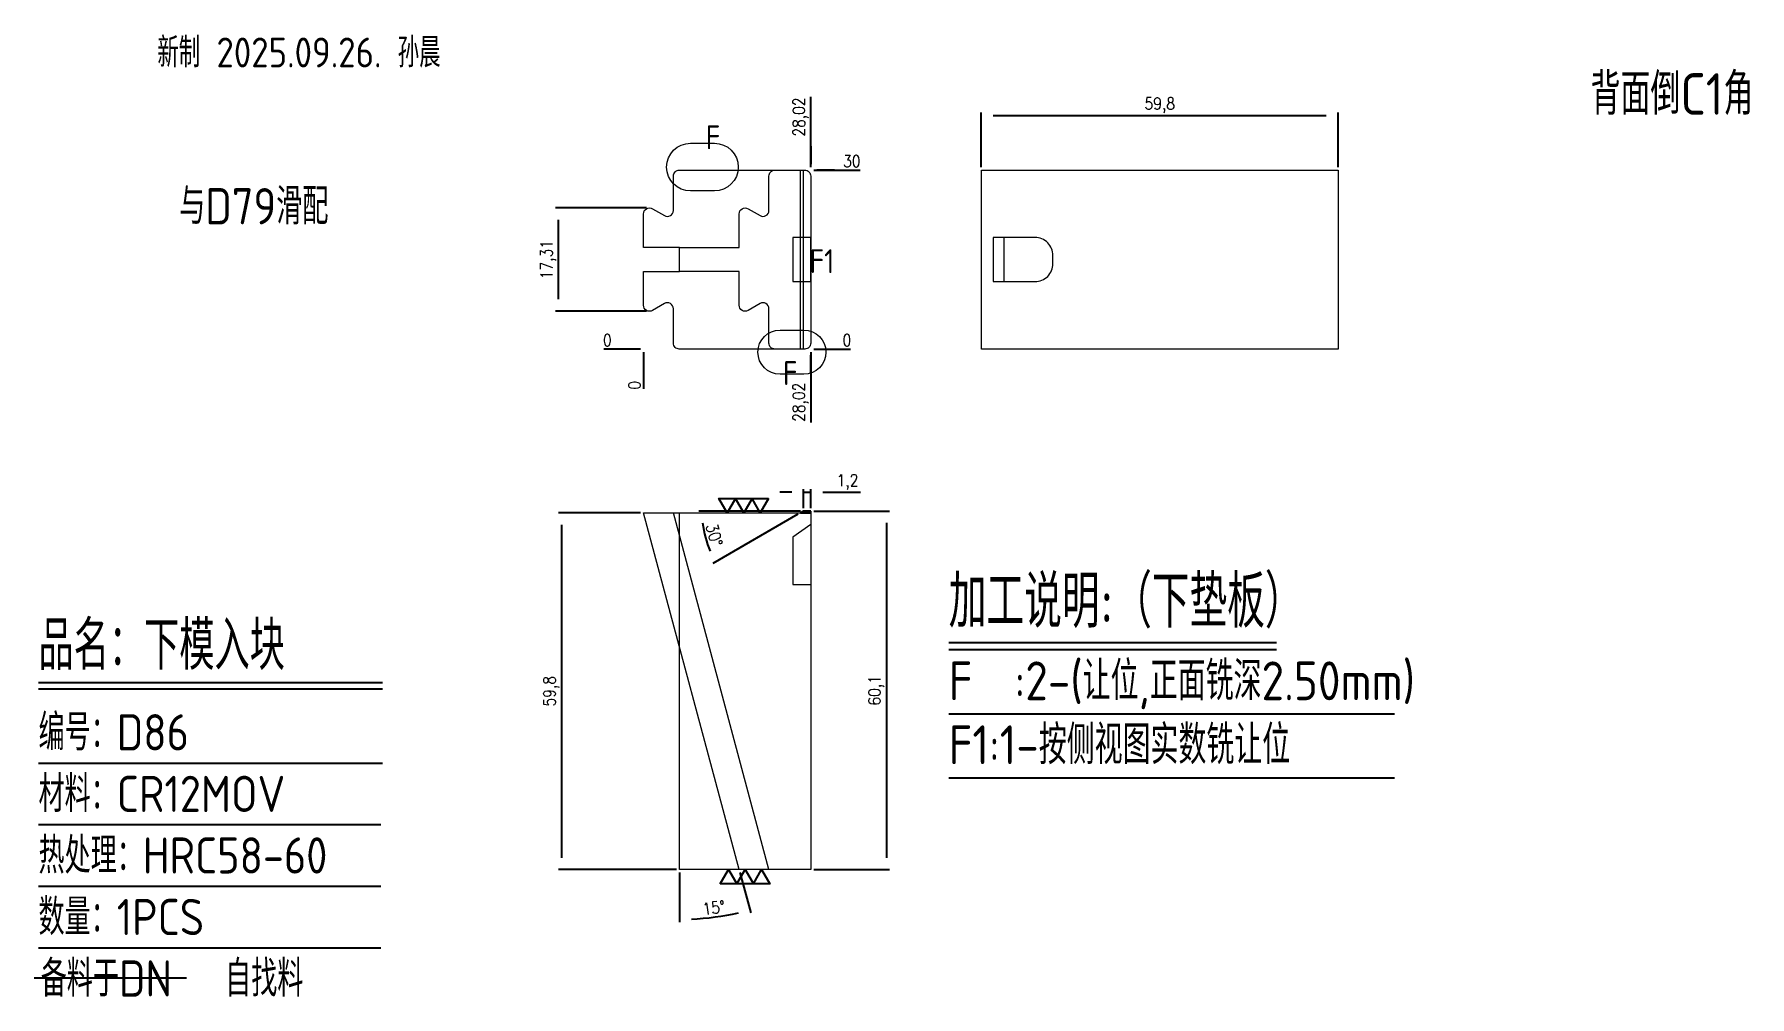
# Model space of a CAD drawing. Header units: millimetres. Extents: x 112876 to 113164, y -3034 to -2873.
import ezdxf
from ezdxf.enums import TextEntityAlignment as Align

# ---------------------------------------------------------------- set-up
doc = ezdxf.new("R2010")
doc.units = ezdxf.units.MM
doc.linetypes.add('HIDDEN', pattern=[0])
for name, color, linetype in [('DIM', 4, 'Continuous'), ('LB', 7, 'Continuous'), ('LB_P', 2, 'Continuous'), ('TEXT', 4, 'Continuous')]:
    doc.layers.add(name, color=color, linetype=linetype)
doc.styles.add('gbenor', font='gbenor.shx', dxfattribs={"bigfont": 'gbcbig.shx'})
doc.styles.get("Standard").update_dxf_attribs({"font": 'txt.shx', "width": 0.85, "bigfont": 'ctxt.shx'})
doc.dimstyles.new('T-2-WX', dxfattribs={"dimtxt": 2, "dimasz": 2, "dimexe": 0.5, "dimexo": 0.5, "dimgap": 0.5, "dimtad": 1, "dimtxsty": 'Standard', "dimblk": 'OPEN30', "dimcen": 0, "dimazin": 3, "dimtfac": 1, "dimtmove": 0, "dimatfit": 3, "dimldrblk": 'OPEN30', "dimlwd": -1, "dimlwe": -1})

# ---------------------------------------------------------------- blocks, each defined once
blk = doc.blocks.new('*D7579')
at = {"layer": 'Defpoints', "color": 0}
for p in [(112978.29, -2925.83), (113006.32, -2925.83), (113011.32, -2925.83)]:
    blk.add_point(p, dxfattribs=at)
at = {"layer": 'DIM', "color": 0, "linetype": 'Continuous'}
blk.add_line((113006.82, -2925.83), (113012.95, -2925.83), dxfattribs=at)
at = {"layer": 'DIM', "color": 0, "insert": (113012.38, -2924.33), "char_height": 2, "attachment_point": 5}
blk.add_mtext('0', dxfattribs=at)
blk = doc.blocks.new('_Open30')
blk = doc.blocks.new('*D7580')
at = {"layer": 'Defpoints', "color": 0}
for p in [(113006.32, -2895.83), (113011.32, -2895.83), (112978.29, -2925.83)]:
    blk.add_point(p, dxfattribs=at)
at = {"layer": 'DIM', "color": 0, "linetype": 'Continuous'}
for p, q in [((113006.82, -2895.83), (113010.32, -2895.83)), ((113010.32, -2895.83), (113007.32, -2895.83)), ((113007.32, -2895.83), (113014.57, -2895.83))]:
    blk.add_line(p, q, dxfattribs=at)
at = {"layer": 'DIM', "color": 0, "insert": (113013.19, -2894.33), "char_height": 2, "attachment_point": 5}
blk.add_mtext('30', dxfattribs=at)
blk = doc.blocks.new('*D7581')
at = {"layer": 'Defpoints', "color": 0}
for p in [(112973.29, -2925.83), (112978.29, -2925.83), (112978.29, -2925.83)]:
    blk.add_point(p, dxfattribs=at)
at = {"layer": 'DIM', "color": 0, "linetype": 'Continuous'}
blk.add_line((112977.79, -2925.83), (112971.66, -2925.83), dxfattribs=at)
at = {"layer": 'DIM', "color": 0, "insert": (112972.23, -2924.33), "char_height": 2, "attachment_point": 5}
blk.add_mtext('0', dxfattribs=at)
blk = doc.blocks.new('*D7582')
at = {"layer": 'Defpoints', "color": 0}
for p in [(112978.29, -2925.83), (113006.32, -2925.83), (113006.32, -2930.83)]:
    blk.add_point(p, dxfattribs=at)
at = {"layer": 'DIM', "color": 0, "linetype": 'Continuous'}
for p, q in [((113006.32, -2926.33), (113006.32, -2929.83)), ((113006.32, -2929.83), (113006.32, -2926.83)), ((113006.32, -2926.83), (113006.32, -2938.13))]:
    blk.add_line(p, q, dxfattribs=at)
at = {"layer": 'DIM', "color": 0, "insert": (113004.63, -2934.73), "char_height": 2, "attachment_point": 5, "rotation": 90}
blk.add_mtext('28,02', dxfattribs=at)
blk = doc.blocks.new('*D7583')
at = {"layer": 'Defpoints', "color": 0}
for p in [(112978.29, -2925.83), (112978.29, -2925.83), (112978.29, -2930.83)]:
    blk.add_point(p, dxfattribs=at)
at = {"layer": 'DIM', "color": 0, "linetype": 'Continuous'}
blk.add_line((112978.29, -2926.33), (112978.29, -2932.46), dxfattribs=at)
at = {"layer": 'DIM', "color": 0, "insert": (112976.79, -2931.89), "char_height": 2, "attachment_point": 5, "rotation": 90}
blk.add_mtext('0', dxfattribs=at)
blk = doc.blocks.new('*D7584')
at = {"layer": 'Defpoints', "color": 0}
for p in [(113006.32, -2890.83), (113006.32, -2895.83), (112978.29, -2925.83)]:
    blk.add_point(p, dxfattribs=at)
at = {"layer": 'DIM', "color": 0, "linetype": 'Continuous'}
for p, q in [((113006.32, -2894.83), (113006.32, -2883.53)), ((113006.32, -2895.33), (113006.32, -2891.83)), ((113006.32, -2891.83), (113006.32, -2894.83))]:
    blk.add_line(p, q, dxfattribs=at)
at = {"layer": 'DIM', "color": 0, "insert": (113004.63, -2886.93), "char_height": 2, "attachment_point": 5, "rotation": 90}
blk.add_mtext('28,02', dxfattribs=at)
blk = doc.blocks.new('*D7585')
at = {"layer": 'Defpoints', "color": 0}
for p in [(112978.29, -2953.26), (112964.54, -3013.06), (112984.32, -3013.06)]:
    blk.add_point(p, dxfattribs=at)
at = {"layer": 'DIM', "color": 0, "linetype": 'Continuous'}
for p, q in [((112977.79, -2953.26), (112964.04, -2953.26)), ((112964.54, -2955.26), (112964.54, -3011.06)), ((112983.82, -3013.06), (112964.04, -3013.06))]:
    blk.add_line(p, q, dxfattribs=at)
at = {"layer": 'DIM', "color": 0, "insert": (112962.85, -2983.16), "char_height": 2, "attachment_point": 5, "rotation": 90}
blk.add_mtext('59,8', dxfattribs=at)
blk = doc.blocks.new('*D7586')
at = {"layer": 'Defpoints', "color": 0}
for p in [(112978.29, -2953.26), (112984.32, -2953.26), (112984.32, -3013.06), (112994.32, -3013.06), (112988.3, -3021.21)]:
    blk.add_point(p, dxfattribs=at)
at = {"layer": 'DIM', "color": 0, "linetype": 'Continuous'}
for p, q in [((112984.32, -3013.56), (112984.32, -3021.88)), ((112994.45, -3013.54), (112996.26, -3020.31))]:
    blk.add_line(p, q, dxfattribs=at)
blk.add_arc((112984.32, -2975.75), 45.63, 272.5115, 282.4885, dxfattribs=at)
at = {"layer": 'DIM', "color": 0, "insert": (112990.07, -3019.46), "char_height": 2, "attachment_point": 5, "rotation": 7.5}
blk.add_mtext('15%%d', dxfattribs=at)
blk = doc.blocks.new('*D7587')
at = {"layer": 'Defpoints', "color": 0}
for p in [(112964.03, -2902.17), (112979.29, -2902.17), (112979.29, -2919.48)]:
    blk.add_point(p, dxfattribs=at)
at = {"layer": 'DIM', "color": 0, "linetype": 'Continuous'}
for p, q in [((112978.79, -2902.17), (112963.53, -2902.17)), ((112964.03, -2917.48), (112964.03, -2904.17)), ((112978.79, -2919.48), (112963.53, -2919.48))]:
    blk.add_line(p, q, dxfattribs=at)
at = {"layer": 'DIM', "color": 0, "insert": (112962.34, -2910.83), "char_height": 2, "attachment_point": 5, "rotation": 90}
blk.add_mtext('17,31', dxfattribs=at)
blk = doc.blocks.new('*D7588')
at = {"layer": 'Defpoints', "color": 0}
for p in [(113094.7, -2886.66), (113034.9, -2895.83), (113094.7, -2895.83)]:
    blk.add_point(p, dxfattribs=at)
at = {"layer": 'DIM', "color": 0, "linetype": 'Continuous'}
for p, q in [((113034.9, -2895.33), (113034.9, -2886.16)), ((113036.9, -2886.66), (113092.7, -2886.66)), ((113094.7, -2895.33), (113094.7, -2886.16))]:
    blk.add_line(p, q, dxfattribs=at)
at = {"layer": 'DIM', "color": 0, "insert": (113064.8, -2884.97), "char_height": 2, "attachment_point": 5}
blk.add_mtext('59,8', dxfattribs=at)
blk = doc.blocks.new('*D7589')
at = {"layer": 'Defpoints', "color": 0}
for p in [(113006.32, -2952.96), (113006.32, -3013.06), (113018.99, -3013.06)]:
    blk.add_point(p, dxfattribs=at)
at = {"layer": 'DIM', "color": 0}
for p, q in [((113006.82, -2952.96), (113019.49, -2952.96)), ((113018.99, -2954.96), (113018.99, -3011.06)), ((113006.82, -3013.06), (113019.49, -3013.06))]:
    blk.add_line(p, q, dxfattribs=at)
at = {"layer": 'DIM', "color": 0, "insert": (113017.3, -2983.01), "char_height": 2, "attachment_point": 5, "rotation": 90}
blk.add_mtext('60,1', dxfattribs=at)
blk = doc.blocks.new('*D7590')
at = {"layer": 'Defpoints', "color": 0}
for p in [(113004.6, -2953.26), (113005.12, -2952.96), (113005.12, -2952.96), (113006.32, -2952.96), (112988.33, -2955.92)]:
    blk.add_point(p, dxfattribs=at)
at = {"layer": 'DIM', "color": 0}
for p, q in [((113004.62, -2952.96), (112987.57, -2952.96)), ((113004.16, -2953.51), (112989.92, -2961.73))]:
    blk.add_line(p, q, dxfattribs=at)
blk.add_arc((113005.12, -2952.96), 17.04, 186.7273, 203.2727, dxfattribs=at)
at = {"layer": 'DIM', "color": 0, "insert": (112990.15, -2956.97), "char_height": 2, "attachment_point": 5, "rotation": 285}
blk.add_mtext('30%%d', dxfattribs=at)
blk = doc.blocks.new('*D7591')
at = {"layer": 'Defpoints', "color": 0}
for p in [(113006.32, -2949.81), (113005.12, -2952.96), (113006.32, -2952.96)]:
    blk.add_point(p, dxfattribs=at)
at = {"layer": 'DIM', "color": 0}
for p, q in [((113003.12, -2949.81), (113001.12, -2949.81)), ((113005.12, -2952.46), (113005.12, -2949.31)), ((113005.12, -2949.81), (113006.32, -2949.81)), ((113006.32, -2952.46), (113006.32, -2949.31)), ((113008.32, -2949.81), (113014.64, -2949.81))]:
    blk.add_line(p, q, dxfattribs=at)
at = {"layer": 'DIM', "color": 0, "insert": (113012.48, -2948.12), "char_height": 2, "attachment_point": 5}
blk.add_mtext('1,2', dxfattribs=at)

msp = doc.modelspace()

# ---------------------------------------------------------------- linework, layer by layer
at = {"layer": 'DIM', "color": 4, "linetype": 'Continuous', "lineweight": 25}
for p, q in [((112876.92, -2981.705), (112934.536, -2981.705)), ((112876.92, -2982.767), (112934.536, -2982.767)), ((112876.92, -2995.206), (112934.536, -2995.206)), ((112876.92, -3005.521), (112934.286, -3005.521)), ((112876.92, -3015.836), (112934.286, -3015.836)), ((112876.92, -3026.151), (112934.286, -3026.151))]:
    msp.add_line(p, q, dxfattribs=at)
at = {"layer": 'LB'}
msp.add_line((112901.708, -3031.26), (112876.215, -3031.26), dxfattribs=at)
at = {"layer": 'LB_P', "lineweight": 15}
for p, q in [((113004.597, -2925.826), (113004.597, -2895.826)), ((113005.116, -2925.826), (113005.116, -2895.826))]:
    msp.add_line(p, q, dxfattribs=at)
at = {"layer": 'LB_P', "color": 3, "linetype": 'Continuous'}
for p, q in [((113029.44, -2975.015), (113084.352, -2975.015)), ((113029.44, -2976.152), (113084.352, -2976.152)), ((113029.44, -2986.942), (113104.14, -2986.942)), ((113029.44, -2997.653), (113104.14, -2997.653))]:
    msp.add_line(p, q, dxfattribs=at)
at = {"layer": 'LB_P', "color": 94, "linetype": 'Continuous', "lineweight": 15}
for points in [[(112990.166, -2891.326, -1), (112990.166, -2899.326), (112986.166, -2899.326, -1), (112986.166, -2891.326)], [(113005.166, -2922.626, -1), (113005.166, -2930.026), (113001.166, -2930.026, -1), (113001.166, -2922.626)]]:
    msp.add_lwpolyline(points, format="xyb", close=True, dxfattribs=at)
at = {"layer": 'LB_P', "lineweight": 15}
msp.add_lwpolyline([(112981.793, -2903.46, 0.5773503), (112983.293, -2902.594), (112983.293, -2896.826, -0.4142136), (112984.293, -2895.826), (113005.316, -2895.826, -0.4142136), (113006.316, -2896.826), (113006.316, -2924.826, -0.4142136), (113005.316, -2925.826), (112984.293, -2925.826, -0.4142136), (112983.293, -2924.826), (112983.293, -2919.058, 0.5773503), (112981.793, -2918.192), (112979.793, -2919.347, -0.5773503), (112978.293, -2918.481), (112978.293, -2912.826), (112984.319, -2912.826), (112984.319, -2908.826), (112978.293, -2908.826), (112978.293, -2903.171, -0.5773503), (112979.793, -2902.305)], format="xyb", close=True, dxfattribs=at)
at = {"layer": 'LB_P', "linetype": 'HIDDEN', "lineweight": 15}
msp.add_lwpolyline([(113000.316, -2925.826, -0.4142136), (112999.316, -2924.826), (112999.316, -2919.058, 0.5773503), (112997.816, -2918.192), (112995.816, -2919.347, -0.5773503), (112994.316, -2918.481), (112994.316, -2912.826), (112984.319, -2912.826), (112984.319, -2908.826), (112994.316, -2908.826), (112994.316, -2903.171, -0.5773503), (112995.816, -2902.305), (112997.816, -2903.46, 0.5773503), (112999.316, -2902.594), (112999.316, -2896.826, -0.4142136), (113000.316, -2895.826)], format="xyb", dxfattribs=at)
at = {"layer": 'LB_P', "linetype": 'Continuous', "lineweight": 15}
msp.add_lwpolyline([(113034.903, -2895.826), (113094.703, -2895.826), (113094.703, -2925.826), (113034.903, -2925.826)], close=True, dxfattribs=at)
at = {"layer": 'LB_P', "linetype": 'HIDDEN', "lineweight": 15}
msp.add_lwpolyline([(113003.315, -2907.13), (113003.315, -2914.516), (113006.316, -2914.516), (113006.316, -2907.13)], close=True, dxfattribs=at)
at = {"layer": 'LB_P', "linetype": 'Continuous', "lineweight": 15}
msp.add_lwpolyline([(113036.857, -2914.516), (113043.903, -2914.516, 0.4142136), (113046.903, -2911.516), (113046.903, -2910.13, 0.4142136), (113043.903, -2907.13), (113036.857, -2907.13)], format="xyb", close=True, dxfattribs=at)
for points in [[(113038.749, -2914.516), (113038.749, -2907.13)], [(112994.316, -3013.06), (112978.293, -2953.26), (113006.316, -2953.26), (113006.316, -3013.06), (112984.319, -3013.06), (112984.319, -2953.26)]]:
    msp.add_lwpolyline(points, dxfattribs=at)
at = {"layer": 'LB_P', "lineweight": 15}
msp.add_lwpolyline([(112999.316, -3013.06), (112983.293, -2953.26)], dxfattribs=at)
at = {"layer": 'LB_P'}
msp.add_lwpolyline([(113006.316, -2952.96), (113005.116, -2952.96), (113004.597, -2953.26), (113006.316, -2953.26)], close=True, dxfattribs=at)
at = {"layer": 'LB_P', "linetype": 'HIDDEN', "lineweight": 15}
msp.add_lwpolyline([(113006.316, -2955.215), (113003.315, -2957.316), (113003.315, -2965.26), (113006.316, -2965.26)], dxfattribs=at)
at = {"layer": 'TEXT', "color": 4, "linetype": 'Continuous'}
for points in [[(112999.249, -2950.86), (112997.863, -2953.26), (112996.477, -2950.86), (112995.092, -2953.26), (112993.706, -2950.86), (112992.321, -2953.26), (112990.935, -2950.86), (112999.249, -2950.86)], [(112991.161, -3015.46), (112992.547, -3013.06), (112993.932, -3015.46), (112995.318, -3013.06), (112996.703, -3015.46), (112998.089, -3013.06), (112999.475, -3015.46), (112991.161, -3015.46)]]:
    msp.add_lwpolyline(points, close=True, dxfattribs=at)

# ---------------------------------------------------------------- texts
at = {"layer": 'DIM', "color": 3, "linetype": 'Continuous', "lineweight": 25, "style": 'gbenor'}
for s, height, p in [('品名：下模入块', 8.1915, (112876.92, -2979.581)), ('编号：D86', 6.0678, (112876.92, -2993.082)), ('材料：CR12MOV', 6.0678, (112876.92, -3003.397)), ('热处理：HRC58-60', 6.06778, (112876.92, -3013.713)), ('数量：1PCS', 6.0678, (112876.92, -3024.028)), ('备料于DN', 6.0678, (112877.289, -3034.343)), ('自找料', 6.0678, (112908.196, -3034.343))]:
    msp.add_text(s, height=height, dxfattribs=at).set_placement(p)
at = {"layer": 'LB_P', "color": 6, "style": 'gbenor'}
msp.add_text('新制 2025.09.26. 孙晨', height=5, dxfattribs=at).set_placement((112920.564, -2875.855), align=Align.MIDDLE)
at = {"layer": 'LB_P', "color": 4, "linetype": 'Continuous', "style": 'gbenor'}
for s, p in [('F', (112989.954, -2890.332)), ('F1', (113008.193, -2911.096)), ('F', (113002.887, -2929.852))]:
    msp.add_text(s, height=4, dxfattribs=at).set_placement(p, align=Align.MIDDLE_CENTER)
for s, height, p in [('加工说明:（下垫板）', 8.775, (113029.44, -2972.512)), ('F  :2-(让位,正面铣深2.50mm)', 6.5, (113029.44, -2984.667)), ('F1:1-按侧视图实数铣让位', 6.5, (113029.44, -2995.378))]:
    msp.add_text(s, height=height, dxfattribs=at).set_placement(p)
at = {"layer": 'TEXT', "color": 4, "lineweight": 18, "style": 'gbenor'}
msp.add_text('背面倒C1角', height=6.9635, dxfattribs=at).set_placement((113136.991, -2886.554))
at = {"layer": 'TEXT', "color": 4, "style": 'gbenor'}
msp.add_text('与D79滑配', height=6.075, dxfattribs=at).set_placement((112900.482, -2904.918))

# ---------------------------------------------------------------- dimensions: what is measured, and where the dimension line sits
at = {"layer": 'DIM', "color": 4, "linetype": 'Continuous'}
for feature_location, offset, dtype, origin, picture, middle in [((113006.316, -2895.826), (0, 5), 1, (112978.293, -2925.826), '*D7584', (113004.626, -2886.926)), ((113006.316, -2895.826), (5, 0), 0, (112978.293, -2925.826), '*D7580', (113013.193, -2894.326)), ((112978.293054949, -2925.826064096), (-5, 0), 0, (112978.293054949, -2925.826064096), '*D7581', (112972.226388282, -2924.326064096)), ((113006.316416676, -2925.826064096), (5, 0), 0, (112978.293054949, -2925.826064096), '*D7579', (113012.383083343, -2924.326064096)), ((112978.293054949, -2925.826064096), (0, -5), 1, (112978.293054949, -2925.826064096), '*D7583', (112976.793054949, -2931.892730763)), ((113006.316, -2925.826), (0, -5), 1, (112978.293, -2925.826), '*D7582', (113004.626, -2934.726))]:
    dim = msp.add_ordinate_dim(feature_location=feature_location, offset=offset, dtype=dtype, origin=origin, dimstyle='T-2-WX', dxfattribs=at)
    dim.commit()
    dim.dimension.update_dxf_attribs({"geometry": picture, "text_midpoint": middle})
dim = msp.add_linear_dim(base=(113094.703, -2886.661), p1=(113034.903, -2895.826), p2=(113094.703, -2895.826), dimstyle='T-2-WX', dxfattribs=at)
dim.commit()
dim.dimension.update_dxf_attribs({"geometry": '*D7588', "text_midpoint": (113064.803, -2884.97)})
for base, p1, p2, picture, middle in [((112964.029, -2902.171), (112979.293, -2919.481), (112979.293, -2902.171), '*D7587', (112962.339, -2910.826)), ((112964.545, -3013.06), (112978.293, -2953.26), (112984.319, -3013.06), '*D7585', (112962.854, -2983.16))]:
    dim = msp.add_linear_dim(base=base, p1=p1, p2=p2, angle=90, dimstyle='T-2-WX', dxfattribs=at)
    dim.commit()
    dim.dimension.update_dxf_attribs({"geometry": picture, "text_midpoint": middle})
at = {"layer": 'DIM'}
dim = msp.add_linear_dim(base=(113006.316, -2949.811), p1=(113005.116, -2952.96), p2=(113006.316, -2952.96), dimstyle='T-2-WX', dxfattribs=at)
dim.commit()
dim.dimension.update_dxf_attribs({"geometry": '*D7591', "text_midpoint": (113012.476, -2948.12)})
at = {"layer": 'DIM', "color": 4, "linetype": 'Continuous'}
dim = msp.add_angular_dim_2l(base=(112988.296, -3021.206), line1=((112994.316, -3013.06), (112978.293, -2953.26)), line2=((112984.319, -3013.06), (112984.319, -2953.26)), dimstyle='T-2-WX', dxfattribs=at)
dim.commit()
dim.dimension.update_dxf_attribs({"geometry": '*D7586', "text_midpoint": (112990.073, -3019.455)})
at = {"layer": 'DIM'}
dim = msp.add_angular_dim_2l(base=(112988.3318, -2955.92), line1=((113005.1164, -2952.9604), (113004.5968, -2953.2604)), line2=((113006.3164, -2952.9604), (113005.1164, -2952.9604)), dimstyle='T-2-WX', dxfattribs=at)
dim.commit()
dim.dimension.update_dxf_attribs({"geometry": '*D7590', "text_midpoint": (112990.1485, -2956.9711)})
dim = msp.add_linear_dim(base=(113018.994, -3013.06), p1=(113006.316, -2952.96), p2=(113006.316, -3013.06), angle=90, dimstyle='T-2-WX', dxfattribs=at)
dim.commit()
dim.dimension.update_dxf_attribs({"geometry": '*D7589', "text_midpoint": (113017.303, -2983.01)})

doc.saveas('drawing.dxf')
